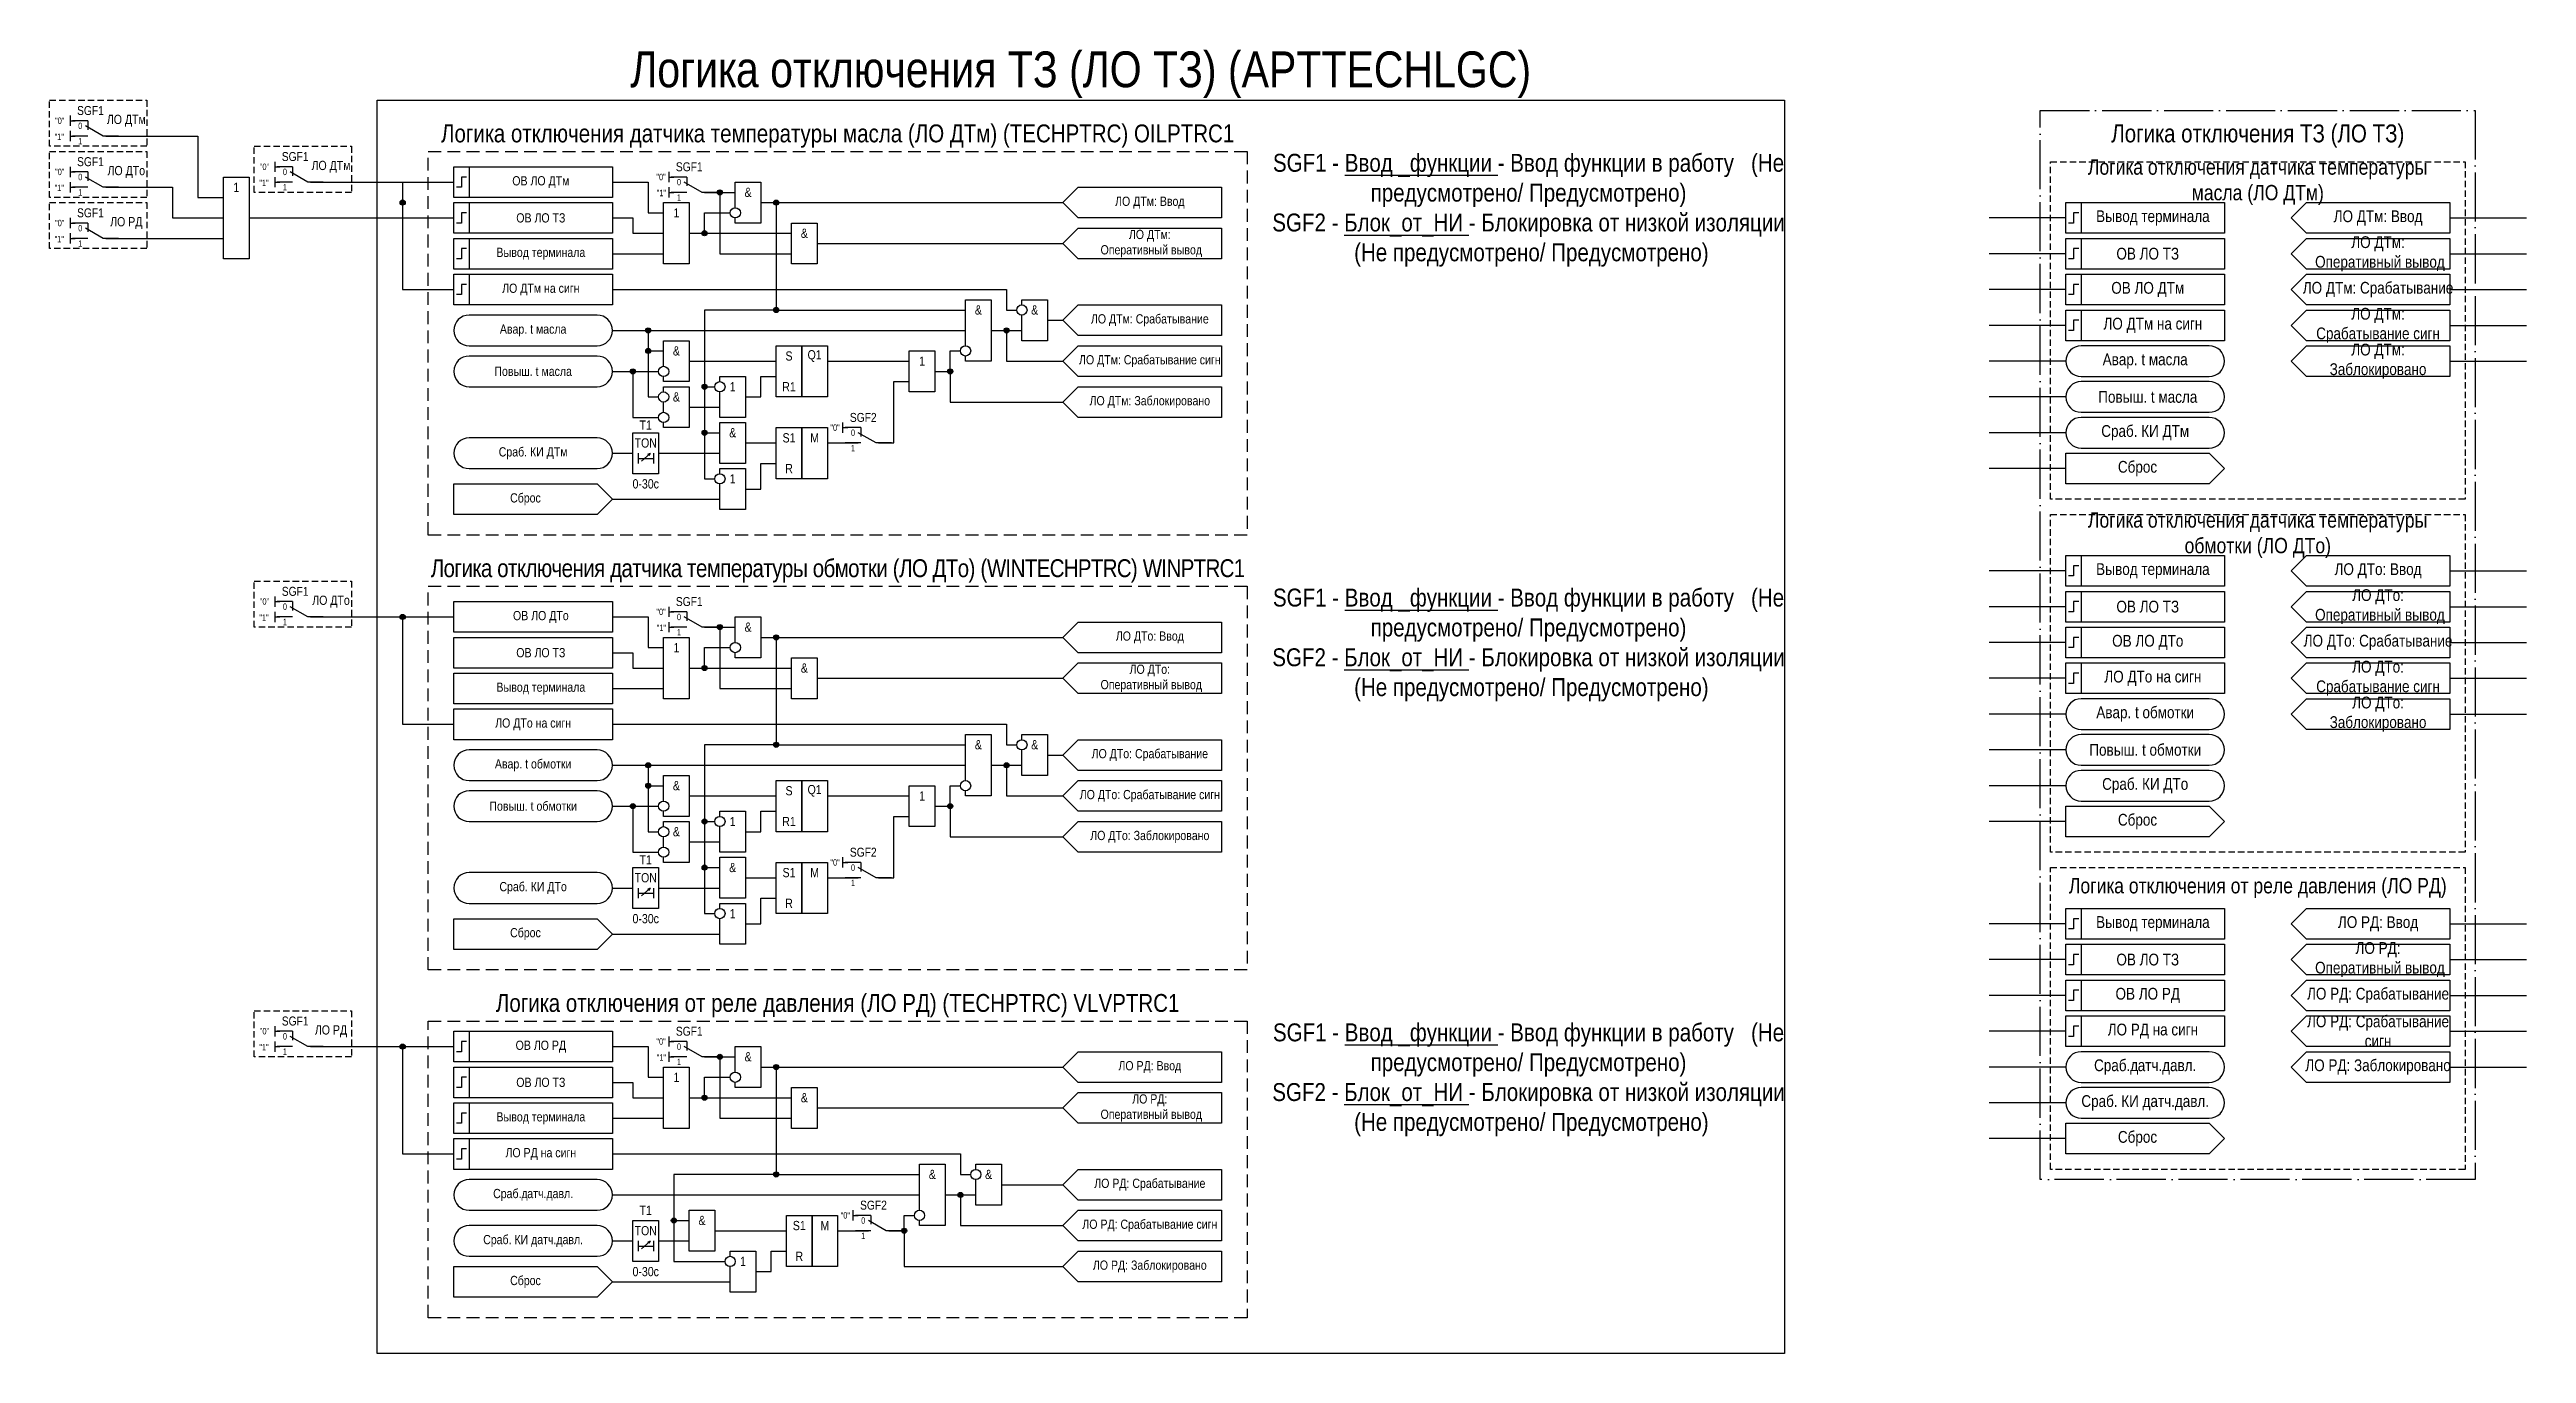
# Model space of a CAD drawing. Header units: millimetres. Extents: x -64 to 420, y 0 to 255.
import ezdxf
from ezdxf.enums import TextEntityAlignment as Align

# ---------------------------------------------------------------- set-up
doc = ezdxf.new("R2010")
doc.units = ezdxf.units.MM
doc.linetypes.add('ACAD_ISO04W100', pattern=[30, 24, -3, 0, -3])
doc.linetypes.add('штриховая2', pattern=[0.375, 0.25, -0.125])
doc.layers.add('invisible', color=252, linetype='Continuous', plot=False)
doc.layers.add('TEXT', color=7, linetype='Continuous', lineweight=25)
doc.layers.add('Основная', color=7, linetype='Continuous')
doc.styles.add('2.5_Gost_RD', font='ARIALN.TTF', dxfattribs={"height": 2.5})
doc.styles.add('3.5_Gost_RD', font='ARIALN.TTF', dxfattribs={"height": 3.5})
doc.styles.add('Вывод', font='ARIALN.TTF', dxfattribs={"height": 2.5})
doc.styles.add('Компонент', font='ARIALN.TTF', dxfattribs={"height": 3.5})

# ---------------------------------------------------------------- blocks, each defined once
blk = doc.blocks.new('Точка')
at = {"ltscale": 100}
h = blk.add_hatch(color=256, dxfattribs=at)
h.dxf.hatch_style = 1
edge = h.paths.add_edge_path()
edge.add_arc((0, 0), 0.5, 0, 360)
blk.add_circle((0, 0), 0.5, dxfattribs=at)
blk = doc.blocks.new('*U78')
at = {"layer": 'Основная', "color": 0}
blk.add_line((0, 0), (7, 4), dxfattribs=at)
at = {"layer": 'Основная', "ltscale": 0.35}
blk.add_line((6, 6), (6, 2.5), dxfattribs=at)
blk = doc.blocks.new('*U94')
at = {"layer": 'Основная', "color": 0}
for p, q in [((-3, 6), (-9, 6)), ((-3, 0), (-9, 0)), ((9, 0), (3, 0))]:
    blk.add_line(p, q, dxfattribs=at)
at = {"layer": 'Основная', "ltscale": 0.25, "xscale": -1}
blk.add_blockref('*U78', (3, 0), dxfattribs=at)
at = {"layer": 'Основная'}
for tag, height, style, p in [('ОУ', 3.5, 'Компонент', (-2, 10)), ('В1', 2.5, 'Вывод', (-13, 6)), ('В2', 2.5, 'Вывод', (-6, 4)), ('В3', 2.5, 'Вывод', (-6, -2))]:
    blk.add_attdef(tag, text='', height=height, dxfattribs=dict(at, style=style)).set_placement(p, align=Align.MIDDLE_CENTER)
blk = doc.blocks.new('*U93')
at = {"layer": 'Основная', "color": 0}
for p, q in [((-3, 6), (-9, 6)), ((-3, 0), (-9, 0)), ((9, 0), (3, 0))]:
    blk.add_line(p, q, dxfattribs=at)
at = {"layer": 'Основная', "ltscale": 0.25, "xscale": -1}
blk.add_blockref('*U78', (3, 0), dxfattribs=at)
at = {"layer": 'Основная'}
for tag, height, style, p in [('ОУ', 3.5, 'Компонент', (-2, 10)), ('В1', 2.5, 'Вывод', (-13, 6)), ('В2', 2.5, 'Вывод', (-6, 4)), ('В3', 2.5, 'Вывод', (-6, -2))]:
    blk.add_attdef(tag, text='', height=height, dxfattribs=dict(at, style=style)).set_placement(p, align=Align.MIDDLE_CENTER)
blk = doc.blocks.new('*U80')
at = {"layer": 'Основная', "color": 0}
for p, q in [((-3, 6), (-9, 6)), ((-3, 0), (-9, 0)), ((9, 0), (3, 0))]:
    blk.add_line(p, q, dxfattribs=at)
at = {"layer": 'Основная', "ltscale": 0.25, "xscale": -1}
blk.add_blockref('*U78', (3, 0), dxfattribs=at)
at = {"layer": 'Основная'}
for tag, height, style, p in [('ОУ', 3.5, 'Компонент', (-2, 10)), ('В1', 2.5, 'Вывод', (-14, 6)), ('В2', 2.5, 'Вывод', (-6, 4)), ('В3', 2.5, 'Вывод', (-6, -2))]:
    blk.add_attdef(tag, text='', height=height, dxfattribs=dict(at, style=style)).set_placement(p, align=Align.MIDDLE_CENTER)
blk = doc.blocks.new('*U92')
at = {"layer": 'Основная', "color": 0}
for p, q in [((-3, 6), (-9, 6)), ((-3, 0), (-9, 0)), ((9, 0), (3, 0))]:
    blk.add_line(p, q, dxfattribs=at)
at = {"layer": 'Основная', "ltscale": 0.25, "xscale": -1}
blk.add_blockref('*U78', (3, 0), dxfattribs=at)
at = {"layer": 'Основная'}
for tag, height, style, p in [('ОУ', 3.5, 'Компонент', (-2, 10)), ('В1', 2.5, 'Вывод', (-13, 6)), ('В2', 2.5, 'Вывод', (-6, 4)), ('В3', 2.5, 'Вывод', (-6, -2))]:
    blk.add_attdef(tag, text='', height=height, dxfattribs=dict(at, style=style)).set_placement(p, align=Align.MIDDLE_CENTER)
blk = doc.blocks.new('*U91')
at = {"layer": 'Основная', "color": 0}
for p, q in [((-3, 6), (-9, 6)), ((-3, 0), (-9, 0)), ((9, 0), (3, 0))]:
    blk.add_line(p, q, dxfattribs=at)
at = {"layer": 'Основная', "ltscale": 0.25, "xscale": -1}
blk.add_blockref('*U78', (3, 0), dxfattribs=at)
at = {"layer": 'Основная'}
for tag, height, style, p in [('ОУ', 3.5, 'Компонент', (-2, 10)), ('В1', 2.5, 'Вывод', (-13, 6)), ('В2', 2.5, 'Вывод', (-6, 4)), ('В3', 2.5, 'Вывод', (-6, -2))]:
    blk.add_attdef(tag, text='', height=height, dxfattribs=dict(at, style=style)).set_placement(p, align=Align.MIDDLE_CENTER)
blk = doc.blocks.new('*U90')
at = {"layer": 'Основная', "color": 0}
for p, q in [((-3, 6), (-9, 6)), ((-3, 0), (-9, 0)), ((9, 0), (3, 0))]:
    blk.add_line(p, q, dxfattribs=at)
at = {"layer": 'Основная', "ltscale": 0.25, "xscale": -1}
blk.add_blockref('*U78', (3, 0), dxfattribs=at)
at = {"layer": 'Основная'}
for tag, height, style, p in [('ОУ', 3.5, 'Компонент', (-2, 10)), ('В1', 2.5, 'Вывод', (-13, 6)), ('В2', 2.5, 'Вывод', (-6, 4)), ('В3', 2.5, 'Вывод', (-6, -2))]:
    blk.add_attdef(tag, text='', height=height, dxfattribs=dict(at, style=style)).set_placement(p, align=Align.MIDDLE_CENTER)
blk = doc.blocks.new('*U89')
at = {"layer": 'Основная', "color": 0}
for p, q in [((-3, 6), (-9, 6)), ((-3, 0), (-9, 0)), ((9, 0), (3, 0))]:
    blk.add_line(p, q, dxfattribs=at)
at = {"layer": 'Основная', "ltscale": 0.25, "xscale": -1}
blk.add_blockref('*U78', (3, 0), dxfattribs=at)
at = {"layer": 'Основная'}
for tag, height, style, p in [('ОУ', 3.5, 'Компонент', (-2, 10)), ('В1', 2.5, 'Вывод', (-13, 6)), ('В2', 2.5, 'Вывод', (-6, 4)), ('В3', 2.5, 'Вывод', (-6, -2))]:
    blk.add_attdef(tag, text='', height=height, dxfattribs=dict(at, style=style)).set_placement(p, align=Align.MIDDLE_CENTER)

msp = doc.modelspace()

# ---------------------------------------------------------------- linework, layer by layer
at = {"color": 6, "ltscale": 100}
for p, q in [((-60, 242), (-60, 240)), ((-60, 241), (-59, 241)), ((-60, 239), (-60, 237)), ((-60, 238), (-59, 238)), ((-20, 233), (-20, 231)), ((-60, 232), (-60, 230)), ((-60, 231), (-59, 231)), ((-60, 229), (-60, 227)), ((-60, 228), (-59, 228)), ((-20, 232), (-19, 232)), ((-20, 230), (-20, 228)), ((-20, 229), (-19, 229)), ((-60, 222), (-60, 220)), ((-60, 221), (-59, 221)), ((-60, 219), (-60, 217)), ((-60, 218), (-59, 218)), ((-20, 148), (-20, 146)), ((-20, 147), (-19, 147)), ((-20, 145), (-20, 143)), ((-20, 144), (-19, 144)), ((-20, 64), (-20, 62)), ((-20, 63), (-19, 63)), ((-20, 61), (-20, 59)), ((-20, 60), (-19, 60))]:
    msp.add_line(p, q, dxfattribs=at)
at = {"ltscale": 100}
for p, q in [((57, 231), (57, 229)), ((57, 230), (58, 230)), ((57, 228), (57, 226)), ((57, 227), (58, 227)), ((330, 222), (315, 222)), ((405, 222), (420, 222)), ((330, 215), (315, 215)), ((405, 215), (420, 215)), ((330, 208), (315, 208)), ((405, 208), (420, 208)), ((330, 201), (315, 201)), ((405, 201), (420, 201)), ((330, 194), (315, 194)), ((405, 194), (420, 194)), ((330, 187), (315, 187)), ((91, 180), (91, 182)), ((91, 181), (92, 181)), ((330, 180), (315, 180)), ((55, 176), (55, 176)), ((330, 173), (315, 173)), ((330, 153), (315, 153)), ((405, 153), (420, 153)), ((57, 146), (57, 144)), ((330, 146), (315, 146)), ((405, 146), (420, 146)), ((57, 145), (58, 145)), ((57, 143), (57, 141)), ((57, 142), (58, 142)), ((330, 139), (315, 139)), ((405, 139), (420, 139)), ((330, 132), (315, 132)), ((405, 132), (420, 132)), ((330, 125), (315, 125)), ((405, 125), (420, 125)), ((330, 118), (315, 118)), ((330, 111), (315, 111)), ((330, 104), (315, 104)), ((91, 95), (91, 97)), ((91, 96), (92, 96)), ((55, 91), (55, 91)), ((330, 84), (315, 84)), ((405, 84), (420, 84)), ((330, 77), (315, 77)), ((405, 77), (420, 77)), ((330, 70), (315, 70)), ((405, 70), (420, 70)), ((330, 63), (315, 63)), ((405, 63), (420, 63)), ((57, 62), (57, 60)), ((57, 61), (58, 61)), ((57, 59), (57, 57)), ((57, 58), (58, 58)), ((330, 56), (315, 56)), ((405, 56), (420, 56)), ((330, 49), (315, 49)), ((330, 42), (315, 42)), ((93, 26), (93, 28)), ((93, 27), (94, 27))]:
    msp.add_line(p, q, dxfattribs=at)
at = {"color": 7, "ltscale": 100}
for p, q in [((51.7, 174.46), (53.37, 175.95)), ((53.37, 175.95), (52.85, 175.73)), ((53.37, 175.95), (53.11, 175.48)), ((51.7, 89.46), (53.37, 90.95)), ((53.37, 90.95), (52.85, 90.73)), ((53.37, 90.95), (53.11, 90.48)), ((51.7, 20.46), (53.37, 21.95)), ((53.37, 21.95), (52.85, 21.73)), ((53.37, 21.95), (53.11, 21.48))]:
    msp.add_line(p, q, dxfattribs=at)
at = {"color": 6, "linetype": 'штриховая2', "ltscale": 5}
for points in [[(-64, 245), (-45, 245), (-45, 236), (-64, 236)], [(-64, 235), (-45, 235), (-45, 226), (-64, 226)], [(-24, 236), (-5, 236), (-5, 227), (-24, 227)], [(-64, 225), (-45, 225), (-45, 216), (-64, 216)], [(-24, 151), (-5, 151), (-5, 142), (-24, 142)], [(-24, 67), (-5, 67), (-5, 58), (-24, 58)]]:
    msp.add_lwpolyline(points, close=True, dxfattribs=at)
at = {"color": 3, "ltscale": 100}
msp.add_lwpolyline([(0, 245), (275, 245), (275, 0), (0, 0)], close=True, dxfattribs=at)
at = {"color": 251, "linetype": 'ACAD_ISO04W100', "lineweight": 30, "ltscale": 0.4, "true_color": 0x58595b}
msp.add_lwpolyline([(325, 243), (410, 243), (410, 34), (325, 34)], close=True, dxfattribs=at)
at = {"color": 6, "ltscale": 100}
for points in [[(-53, 238), (-35, 238), (-35, 226), (-30, 226)], [(-53, 228), (-40, 228), (-40, 222), (-30, 222)], [(-53, 218), (-30, 218)]]:
    msp.add_lwpolyline(points, dxfattribs=at)
at = {"linetype": 'штриховая2', "ltscale": 10}
for points in [[(10, 235), (170, 235), (170, 160), (10, 160)], [(10, 150), (170, 150), (170, 75), (10, 75)], [(10, 65), (170, 65), (170, 7), (10, 7)]]:
    msp.add_lwpolyline(points, close=True, dxfattribs=at)
at = {"linetype": 'штриховая2', "ltscale": 5}
for points in [[(327, 233), (408, 233), (408, 167), (327, 167)], [(327, 164), (408, 164), (408, 98), (327, 98)], [(327, 95), (408, 95), (408, 36), (327, 36)]]:
    msp.add_lwpolyline(points, close=True, dxfattribs=at)
at = {"color": 6, "ltscale": 100}
msp.add_lwpolyline([(-30, 230), (-25, 230), (-25, 214), (-30, 214)], close=True, dxfattribs=at)
at = {"ltscale": 100}
for points in [[(15, 232), (18, 232), (18, 226), (15, 226)], [(15, 225), (18, 225), (18, 219), (15, 219)], [(56, 225), (61, 225), (61, 213), (56, 213)], [(330, 225), (333, 225), (333, 219), (330, 219)], [(330, 225), (361, 225), (361, 219), (330, 219)], [(15, 218), (18, 218), (18, 212), (15, 212)], [(81, 221), (86, 221), (86, 213), (81, 213)], [(330, 218), (333, 218), (333, 212), (330, 212)], [(330, 218), (361, 218), (361, 212), (330, 212)], [(15, 211), (18, 211), (18, 205), (15, 205)], [(330, 211), (333, 211), (333, 205), (330, 205)], [(330, 211), (361, 211), (361, 205), (330, 205)], [(330, 204), (333, 204), (333, 198), (330, 198)], [(330, 204), (361, 204), (361, 198), (330, 198)], [(78, 197), (83, 197), (83, 187), (78, 187)], [(83, 197), (88, 197), (88, 187), (83, 187)], [(50, 180), (55, 180), (55, 172), (50, 172)], [(78, 181), (83, 181), (83, 171), (78, 171)], [(83, 181), (88, 181), (88, 171), (83, 171)], [(330, 156), (333, 156), (333, 150), (330, 150)], [(330, 156), (361, 156), (361, 150), (330, 150)], [(330, 149), (333, 149), (333, 143), (330, 143)], [(330, 149), (361, 149), (361, 143), (330, 143)], [(330, 142), (333, 142), (333, 136), (330, 136)], [(330, 142), (361, 142), (361, 136), (330, 136)], [(56, 140), (61, 140), (61, 128), (56, 128)], [(81, 136), (86, 136), (86, 128), (81, 128)], [(330, 135), (333, 135), (333, 129), (330, 129)], [(330, 135), (361, 135), (361, 129), (330, 129)], [(78, 112), (83, 112), (83, 102), (78, 102)], [(83, 112), (88, 112), (88, 102), (83, 102)], [(50, 95), (55, 95), (55, 87), (50, 87)], [(78, 96), (83, 96), (83, 86), (78, 86)], [(83, 96), (88, 96), (88, 86), (83, 86)], [(330, 87), (333, 87), (333, 81), (330, 81)], [(330, 87), (361, 87), (361, 81), (330, 81)], [(330, 80), (333, 80), (333, 74), (330, 74)], [(330, 80), (361, 80), (361, 74), (330, 74)], [(330, 73), (333, 73), (333, 67), (330, 67)], [(330, 73), (361, 73), (361, 67), (330, 67)], [(15, 63), (18, 63), (18, 57), (15, 57)], [(330, 66), (333, 66), (333, 60), (330, 60)], [(330, 66), (361, 66), (361, 60), (330, 60)], [(15, 56), (18, 56), (18, 50), (15, 50)], [(56, 56), (61, 56), (61, 44), (56, 44)], [(15, 49), (18, 49), (18, 43), (15, 43)], [(81, 52), (86, 52), (86, 44), (81, 44)], [(15, 42), (18, 42), (18, 36), (15, 36)], [(50, 26), (55, 26), (55, 18), (50, 18)], [(80, 27), (85, 27), (85, 17), (80, 17)], [(85, 27), (90, 27), (90, 17), (85, 17)]]:
    msp.add_lwpolyline(points, close=True, dxfattribs=at)
at = {"lineweight": 30, "ltscale": 100}
for points in [[(17.5, 230), (16.5, 230), (16.5, 228), (15.5, 228)], [(17.5, 223), (16.5, 223), (16.5, 221), (15.5, 221)], [(332.5, 223), (331.5, 223), (331.5, 221), (330.5, 221)], [(17.5, 216), (16.5, 216), (16.5, 214), (15.5, 214)], [(332.5, 216), (331.5, 216), (331.5, 214), (330.5, 214)], [(17.5, 209), (16.5, 209), (16.5, 207), (15.5, 207)], [(332.5, 209), (331.5, 209), (331.5, 207), (330.5, 207)], [(332.5, 202), (331.5, 202), (331.5, 200), (330.5, 200)], [(332.5, 154), (331.5, 154), (331.5, 152), (330.5, 152)], [(332.5, 147), (331.5, 147), (331.5, 145), (330.5, 145)], [(332.5, 140), (331.5, 140), (331.5, 138), (330.5, 138)], [(332.5, 133), (331.5, 133), (331.5, 131), (330.5, 131)], [(332.5, 85), (331.5, 85), (331.5, 83), (330.5, 83)], [(332.5, 78), (331.5, 78), (331.5, 76), (330.5, 76)], [(332.5, 71), (331.5, 71), (331.5, 69), (330.5, 69)], [(332.5, 64), (331.5, 64), (331.5, 62), (330.5, 62)], [(17.5, 61), (16.5, 61), (16.5, 59), (15.5, 59)], [(17.5, 54), (16.5, 54), (16.5, 52), (15.5, 52)], [(17.5, 47), (16.5, 47), (16.5, 45), (15.5, 45)], [(17.5, 40), (16.5, 40), (16.5, 38), (15.5, 38)]]:
    msp.add_lwpolyline(points, dxfattribs=at)
at = {"ltscale": 100}
for points in [[(46, 229), (53, 229), (53, 223), (56, 223)], [(70, 224), (70, 229), (75, 229), (75, 221), (70, 221), (70, 222)], [(61, 219), (64, 219), (64, 223), (69, 223)], [(64, 227), (70, 227)], [(64, 227), (70, 227)], [(64, 227), (67, 227), (67, 215), (81, 215)], [(75, 225), (78, 225), (78, 204), (64, 204), (64, 189), (66, 189)], [(75, 225), (78, 225), (78, 204), (64, 204), (64, 180), (67, 180)], [(75, 225), (78, 225), (78, 204), (64, 204), (64, 171), (66, 171)], [(75, 225), (134, 225)], [(75, 225), (78, 225), (78, 204), (78, 204), (115, 204)], [(374, 222), (377, 225), (405, 225), (405, 219), (377, 219), (374, 222)], [(46, 222), (50, 222), (50, 219), (56, 219)], [(61, 219), (81, 219)], [(374, 215), (377, 218), (405, 218), (405, 212), (377, 212), (374, 215)], [(46, 215), (56, 215)], [(86, 217), (134, 217)], [(374, 208), (377, 211), (405, 211), (405, 205), (377, 205), (374, 208)], [(46, 208), (123, 208), (123, 204), (125, 204)], [(115, 197), (115, 206), (120, 206), (120, 194), (115, 194), (115, 195)], [(126, 205), (126, 206), (131, 206), (131, 198), (126, 198), (126, 203)], [(374, 201), (377, 204), (405, 204), (405, 198), (377, 198), (374, 201)], [(46, 200), (115, 200)], [(46, 200), (53, 200), (53, 187), (55, 187)], [(46, 200), (53, 200), (53, 196), (56, 196)], [(120, 200), (126, 200)], [(120, 200), (123, 200), (123, 194), (134, 194)], [(131, 202), (134, 202)], [(56, 193), (56, 198), (61, 198), (61, 190), (56, 190), (56, 191)], [(61, 194), (78, 194)], [(88, 194), (104, 194)], [(104, 188), (104, 196), (109, 196), (109, 188), (104, 188), (104, 188)], [(109, 192), (112, 192), (112, 196), (114, 196)], [(374, 194), (377, 197), (405, 197), (405, 191), (377, 191), (374, 194)], [(46, 192), (55, 192)], [(46, 192), (50, 192), (50, 183), (55, 183)], [(56, 188), (56, 189), (61, 189), (61, 181), (56, 181), (56, 182)], [(67, 190), (67, 191), (72, 191), (72, 183), (67, 183), (67, 183), (67, 188)], [(72, 187), (75, 187), (75, 191), (78, 191)], [(98, 178), (101, 178), (101, 190), (104, 190)], [(109, 192), (112, 192), (112, 186), (134, 186)], [(56, 184), (56, 186)], [(61, 185), (67, 185)], [(67, 174), (67, 182), (72, 182), (72, 174), (67, 174), (67, 174)], [(46, 176), (50, 176)], [(51, 176), (51, 174)], [(51, 175), (54, 175)], [(54, 176), (54, 174)], [(55, 176), (67, 176)], [(72, 178), (78, 178)], [(88, 178), (94, 178)], [(330, 176), (358, 176), (361, 173), (358, 170), (330, 170), (330, 176)], [(67, 172), (67, 173), (72, 173), (72, 165), (67, 165), (67, 165), (67, 170)], [(72, 169), (75, 169), (75, 174), (78, 174)], [(46, 167), (67, 167)], [(374, 153), (377, 156), (405, 156), (405, 150), (377, 150), (374, 153)], [(374, 146), (377, 149), (405, 149), (405, 143), (377, 143), (374, 146)], [(46, 144), (53, 144), (53, 138), (56, 138)], [(64, 142), (70, 142)], [(64, 142), (70, 142)], [(64, 142), (67, 142), (67, 130), (81, 130)], [(70, 139), (70, 144), (75, 144), (75, 136), (70, 136), (70, 137)], [(374, 139), (377, 142), (405, 142), (405, 136), (377, 136), (374, 139)], [(46, 137), (50, 137), (50, 134), (56, 134)], [(61, 134), (64, 134), (64, 138), (69, 138)], [(75, 140), (78, 140), (78, 119), (64, 119), (64, 104), (66, 104)], [(75, 140), (78, 140), (78, 119), (64, 119), (64, 95), (67, 95)], [(75, 140), (78, 140), (78, 119), (64, 119), (64, 86), (66, 86)], [(75, 140), (134, 140)], [(75, 140), (78, 140), (78, 119), (78, 119), (115, 119)], [(61, 134), (81, 134)], [(86, 132), (134, 132)], [(374, 132), (377, 135), (405, 135), (405, 129), (377, 129), (374, 132)], [(46, 130), (56, 130)], [(374, 125), (377, 128), (405, 128), (405, 122), (377, 122), (374, 125)], [(46, 123), (123, 123), (123, 119), (125, 119)], [(115, 112), (115, 121), (120, 121), (120, 109), (115, 109), (115, 110)], [(126, 120), (126, 121), (131, 121), (131, 113), (126, 113), (126, 118)], [(131, 117), (134, 117)], [(46, 115), (115, 115)], [(46, 115), (53, 115), (53, 102), (55, 102)], [(46, 115), (53, 115), (53, 111), (56, 111)], [(56, 108), (56, 113), (61, 113), (61, 105), (56, 105), (56, 106)], [(120, 115), (126, 115)], [(120, 115), (123, 115), (123, 109), (134, 109)], [(46, 107), (55, 107)], [(46, 107), (50, 107), (50, 98), (55, 98)], [(61, 109), (78, 109)], [(88, 109), (104, 109)], [(104, 103), (104, 111), (109, 111), (109, 103), (104, 103), (104, 103)], [(109, 107), (112, 107), (112, 111), (114, 111)], [(109, 107), (112, 107), (112, 101), (134, 101)], [(330, 107), (358, 107), (361, 104), (358, 101), (330, 101), (330, 107)], [(56, 103), (56, 104), (61, 104), (61, 96), (56, 96), (56, 97)], [(67, 105), (67, 106), (72, 106), (72, 98), (67, 98), (67, 98), (67, 103)], [(72, 102), (75, 102), (75, 106), (78, 106)], [(98, 93), (101, 93), (101, 105), (104, 105)], [(56, 99), (56, 101)], [(61, 100), (67, 100)], [(67, 89), (67, 97), (72, 97), (72, 89), (67, 89), (67, 89)], [(72, 93), (78, 93)], [(88, 93), (94, 93)], [(46, 91), (50, 91)], [(51, 91), (51, 89)], [(51, 90), (54, 90)], [(54, 91), (54, 89)], [(55, 91), (67, 91)], [(67, 87), (67, 88), (72, 88), (72, 80), (67, 80), (67, 80), (67, 85)], [(72, 84), (75, 84), (75, 89), (78, 89)], [(374, 84), (377, 87), (405, 87), (405, 81), (377, 81), (374, 84)], [(46, 82), (67, 82)], [(374, 77), (377, 80), (405, 80), (405, 74), (377, 74), (374, 77)], [(374, 70), (377, 73), (405, 73), (405, 67), (377, 67), (374, 70)], [(374, 63), (377, 66), (405, 66), (405, 60), (377, 60), (374, 63)], [(46, 60), (53, 60), (53, 54), (56, 54)], [(70, 55), (70, 60), (75, 60), (75, 52), (70, 52), (70, 53)], [(374, 56), (377, 59), (405, 59), (405, 53), (377, 53), (374, 56)], [(75, 56), (78, 56), (78, 35), (58, 35), (58, 26), (61, 26)], [(75, 56), (78, 56), (78, 35), (58, 35), (58, 18), (68, 18)], [(61, 50), (64, 50), (64, 54), (69, 54)], [(64, 58), (70, 58)], [(64, 58), (70, 58)], [(64, 58), (67, 58), (67, 46), (81, 46)], [(75, 56), (134, 56)], [(75, 56), (78, 56), (78, 35), (106, 35)], [(46, 53), (50, 53), (50, 50), (56, 50)], [(61, 50), (81, 50)], [(46, 46), (56, 46)], [(86, 48), (134, 48)], [(330, 45), (358, 45), (361, 42), (358, 39), (330, 39), (330, 45)], [(46, 39), (114, 39), (114, 35), (116, 35)], [(106, 28), (106, 37), (111, 37), (111, 25), (106, 25), (106, 26)], [(117, 36), (117, 37), (122, 37), (122, 29), (117, 29), (117, 34)], [(46, 31), (106, 31)], [(111, 31), (114, 31), (114, 25), (134, 25)], [(111, 31), (117, 31)], [(122, 33), (134, 33)], [(61, 20), (61, 28), (66, 28), (66, 20), (61, 20), (61, 20)], [(100, 24), (103, 24), (103, 27), (105, 27)], [(46, 22), (50, 22)], [(51, 22), (51, 20)], [(51, 21), (54, 21)], [(54, 22), (54, 20)], [(55, 22), (61, 22)], [(66, 24), (80, 24)], [(69, 19), (69, 20), (74, 20), (74, 12), (69, 12), (69, 12), (69, 17)], [(74, 16), (77, 16), (77, 20), (80, 20)], [(90, 24), (96, 24)], [(100, 24), (103, 24), (103, 17), (134, 17)], [(46, 14), (69, 14)]]:
    msp.add_lwpolyline(points, dxfattribs=at)
for points in [[(333, 191), (358, 191, 1), (358, 197), (333, 197, 1)], [(333, 184), (358, 184, 1), (358, 190), (333, 190, 1)], [(333, 177), (358, 177, 1), (358, 183), (333, 183, 1)], [(333, 122), (358, 122, 1), (358, 128), (333, 128, 1)], [(333, 115), (358, 115, 1), (358, 121), (333, 121, 1)], [(333, 108), (358, 108, 1), (358, 114), (333, 114, 1)], [(333, 53), (358, 53, 1), (358, 59), (333, 59, 1)], [(333, 46), (358, 46, 1), (358, 52), (333, 52, 1)]]:
    msp.add_lwpolyline(points, format="xyb", close=True, dxfattribs=at)
for centre in [(70, 223), (70, 138), (70, 54)]:
    msp.add_circle(centre, 1)
for centre in [(126, 204), (115, 196), (56, 192), (67, 189), (56, 187), (56, 183), (67, 171), (126, 119), (115, 111), (56, 107), (56, 102), (67, 104), (56, 98), (67, 86), (117, 35), (106, 27), (69, 18)]:
    msp.add_circle(centre, 1, dxfattribs=at)
at = {"layer": 'invisible', "ltscale": 100}
for points in [[(-13, 229), (15, 229)], [(-13, 229), (5, 229), (5, 208), (15, 208)], [(-25, 222), (15, 222)], [(-13, 144), (15, 144)], [(-13, 144), (5, 144), (5, 123), (15, 123)], [(-13, 60), (15, 60)], [(-13, 60), (5, 60), (5, 39), (15, 39)]]:
    msp.add_lwpolyline(points, dxfattribs=at)
at = {"layer": 'TEXT', "color": 0, "ltscale": 100}
for points in [[(15, 232), (46, 232), (46, 226), (15, 226)], [(15, 225), (46, 225), (46, 219), (15, 219)], [(15, 218), (46, 218), (46, 212), (15, 212)], [(15, 211), (46, 211), (46, 205), (15, 205)], [(15, 147), (46, 147), (46, 141), (15, 141)], [(15, 140), (46, 140), (46, 134), (15, 134)], [(15, 133), (46, 133), (46, 127), (15, 127)], [(15, 126), (46, 126), (46, 120), (15, 120)], [(15, 63), (46, 63), (46, 57), (15, 57)], [(15, 56), (46, 56), (46, 50), (15, 50)], [(15, 49), (46, 49), (46, 43), (15, 43)], [(15, 42), (46, 42), (46, 36), (15, 36)]]:
    msp.add_lwpolyline(points, close=True, dxfattribs=at)
for points in [[(134, 225), (137, 228), (165, 228), (165, 222), (137, 222), (134, 225)], [(134, 217), (137, 220), (165, 220), (165, 214), (137, 214), (134, 217)], [(134, 202), (137, 205), (165, 205), (165, 199), (137, 199), (134, 202)], [(134, 194), (137, 197), (165, 197), (165, 191), (137, 191), (134, 194)], [(134, 186), (137, 189), (165, 189), (165, 183), (137, 183), (134, 186)], [(15, 170), (43, 170), (46, 167), (43, 164), (15, 164), (15, 170)], [(134, 140), (137, 143), (165, 143), (165, 137), (137, 137), (134, 140)], [(134, 132), (137, 135), (165, 135), (165, 129), (137, 129), (134, 132)], [(134, 117), (137, 120), (165, 120), (165, 114), (137, 114), (134, 117)], [(134, 109), (137, 112), (165, 112), (165, 106), (137, 106), (134, 109)], [(134, 101), (137, 104), (165, 104), (165, 98), (137, 98), (134, 101)], [(15, 85), (43, 85), (46, 82), (43, 79), (15, 79), (15, 85)], [(134, 56), (137, 59), (165, 59), (165, 53), (137, 53), (134, 56)], [(134, 48), (137, 51), (165, 51), (165, 45), (137, 45), (134, 48)], [(134, 33), (137, 36), (165, 36), (165, 30), (137, 30), (134, 33)], [(134, 25), (137, 28), (165, 28), (165, 22), (137, 22), (134, 25)], [(134, 17), (137, 20), (165, 20), (165, 14), (137, 14), (134, 17)], [(15, 17), (43, 17), (46, 14), (43, 11), (15, 11), (15, 17)]]:
    msp.add_lwpolyline(points, dxfattribs=at)
for points in [[(18, 197), (43, 197, 1), (43, 203), (18, 203, 1)], [(18, 189), (43, 189, 1), (43, 195), (18, 195, 1)], [(18, 173), (43, 173, 1), (43, 179), (18, 179, 1)], [(18, 112), (43, 112, 1), (43, 118), (18, 118, 1)], [(18, 104), (43, 104, 1), (43, 110), (18, 110, 1)], [(18, 88), (43, 88, 1), (43, 94), (18, 94, 1)], [(18, 28), (43, 28, 1), (43, 34), (18, 34, 1)], [(18, 19), (43, 19, 1), (43, 25), (18, 25, 1)]]:
    msp.add_lwpolyline(points, format="xyb", close=True, dxfattribs=at)

# ---------------------------------------------------------------- block references
at = {"ltscale": 100}
for p in [(67, 227), (78, 225), (64, 219), (78, 204), (53, 200), (123, 200), (53, 196), (50, 192), (64, 189), (112, 192), (64, 180), (67, 142), (78, 140), (64, 134), (78, 119), (53, 115), (53, 111), (123, 115), (50, 107), (112, 107), (64, 104), (64, 95), (67, 58), (78, 56), (64, 50), (78, 35), (114, 31), (58, 26), (103, 24)]:
    msp.add_blockref('Точка', p, dxfattribs=at)
at = {"layer": 'invisible', "ltscale": 100}
for p in [(5, 225), (5, 144), (5, 60)]:
    msp.add_blockref('Точка', p, dxfattribs=at)
at = {"layer": 'Основная', "color": 6, "ltscale": 0.25, "xscale": 0.5, "yscale": 0.5, "zscale": 0.5}
for p in [(-55, 238), (-55, 228), (-15, 229), (-55, 218), (-15, 144), (-15, 60)]:
    msp.add_blockref('*U80', p, dxfattribs=at).add_auto_attribs({'ОУ': 'SGF1', 'В1': '"0"', 'В2': '0', 'В3': '1'})
at = {"layer": 'Основная', "ltscale": 0.25, "xscale": 0.5, "yscale": 0.5, "zscale": 0.5}
for name, p, values in [('*U92', (62, 227), {'ОУ': 'SGF1', 'В1': '"0"', 'В2': '0', 'В3': '1'}), ('*U94', (96, 178), {'ОУ': 'SGF2', 'В1': '"0"', 'В2': '0', 'В3': '1'}), ('*U89', (62, 142), {'ОУ': 'SGF1', 'В1': '"0"', 'В2': '0', 'В3': '1'}), ('*U90', (96, 93), {'ОУ': 'SGF2', 'В1': '"0"', 'В2': '0', 'В3': '1'}), ('*U91', (62, 58), {'ОУ': 'SGF1', 'В1': '"0"', 'В2': '0', 'В3': '1'}), ('*U93', (98, 24), {'ОУ': 'SGF2', 'В1': '"0"', 'В2': '0', 'В3': '1'})]:
    msp.add_blockref(name, p, dxfattribs=at).add_auto_attribs(values)

# ---------------------------------------------------------------- texts
at = {"color": 30, "ltscale": 100, "attachment_point": 5}
for s, insert, char_height, width, style in [('{\\C3;Логика отключения ТЗ (ЛО ТЗ) (APTTECHLGC)}', (137.5, 250), 7, 275, '3.5_Gost_RD'), ('ЛО ДТм', (-49, 241), 1.8, 8, '2.5_Gost_RD'), ('Логика отключения датчика температуры масла (ЛО ДТм) (TECHPTRC) {\\C6;OILPTRC1}', (90, 238), 3.5, 160, '3.5_Gost_RD'), ('ЛО ДТм', (-9, 232), 1.8, 8, '2.5_Gost_RD'), ('SGF1 - {\\LВвод _функции} - Ввод функции в работу ^I^I(Не предусмотрено/ Предусмотрено)\\PSGF2 - {\\LБлок_от_НИ} - Блокировка от низкой изоляции\\P^I(Не предусмотрено/ Предусмотрено)', (225, 223.5), 3.5, 100, '3.5_Gost_RD'), ('ЛО ДТо', (-49, 231), 1.8, 8, '2.5_Gost_RD'), ('ЛО РД', (-49, 221), 1.8, 8, '2.5_Gost_RD'), ('{\\T0.95;Логика отключения датчика температуры обмотки (ЛО ДТо) (WINTECHPTRC) \\C6;WINPTRC1}', (90, 153), 3.5, 160, '3.5_Gost_RD'), ('ЛО ДТо', (-9, 147), 1.8, 8, '2.5_Gost_RD'), ('SGF1 - {\\LВвод _функции} - Ввод функции в работу ^I^I(Не предусмотрено/ Предусмотрено)\\PSGF2 - {\\LБлок_от_НИ} - Блокировка от низкой изоляции\\P^I(Не предусмотрено/ Предусмотрено)', (225, 138.5), 3.5, 100, '3.5_Gost_RD'), ('Логика отключения от реле давления (ЛО РД) (TECHPTRC) {\\C6;VLVPTRC1}', (90, 68), 3.5, 160, '3.5_Gost_RD'), ('ЛО РД', (-9, 63), 1.8, 8, '2.5_Gost_RD'), ('SGF1 - {\\LВвод _функции} - Ввод функции в работу ^I^I(Не предусмотрено/ Предусмотрено)\\PSGF2 - {\\LБлок_от_НИ} - Блокировка от низкой изоляции\\P^I(Не предусмотрено/ Предусмотрено)', (225, 53.5), 3.5, 100, '3.5_Gost_RD')]:
    msp.add_mtext(s, dxfattribs=dict(at, insert=insert, char_height=char_height, width=width, style=style))
at = {"color": 6, "ltscale": 100, "char_height": 1.25, "attachment_point": 1, "style": '3.5_Gost_RD'}
for insert in [(-63, 238.5), (-63, 228.5), (-23, 229.5), (-63, 218.5), (-23, 144.5), (-23, 60.5)]:
    msp.add_mtext_dynamic_manual_height_columns('"1"', width=2, gutter_width=17.5, heights=[0], dxfattribs=dict(at, insert=insert))
at = {"color": 30, "ltscale": 100, "true_color": 0xef8637, "attachment_point": 5, "style": '3.5_Gost_RD'}
for s, insert, char_height, width in [('Логика отключения ТЗ (ЛО ТЗ)', (367.5, 238), 3.5, 85), ('Логика отключения датчика температуры масла (ЛО ДТм)', (367.5, 229), 3, 74.7867), ('Логика отключения датчика температуры обмотки (ЛО ДТо)', (367.5, 160), 3, 78.5343), ('Логика отключения от реле давления (ЛО РД)', (367.5, 91), 3, 81)]:
    msp.add_mtext(s, dxfattribs=dict(at, insert=insert, char_height=char_height, width=width))
at = {"color": 6, "ltscale": 100, "insert": (-27.5, 228), "char_height": 1.8, "width": 5, "attachment_point": 5, "style": '2.5_Gost_RD'}
msp.add_mtext('1', dxfattribs=at)
at = {"ltscale": 100, "char_height": 1.25, "attachment_point": 1, "style": '3.5_Gost_RD'}
for insert in [(54.65, 227.5), (54.65, 142.5), (54.65, 58.5)]:
    msp.add_mtext_dynamic_manual_height_columns('"1"', width=2, gutter_width=17.5, heights=[0], dxfattribs=dict(at, insert=insert))
at = {"ltscale": 100, "char_height": 1.8, "width": 5, "attachment_point": 5, "style": '2.5_Gost_RD'}
for s, insert in [('&', (72.5, 227)), ('1', (58.5, 223)), ('&', (83.5, 219)), ('&', (117.5, 204)), ('&', (128.5, 204)), ('&', (58.5, 196)), ('S', (80.5, 195)), ('Q1', (85.5, 195)), ('1', (106.5, 194)), ('1', (69.5, 189)), ('R1', (80.5, 189)), ('&', (58.5, 187)), ('T1', (52.5, 181.5)), ('&', (69.5, 180)), ('S1', (80.5, 179)), ('М', (85.5, 179)), ('TON', (52.5, 178)), ('0-30с', (52.5, 170)), ('1', (69.5, 171)), ('R', (80.5, 173)), ('&', (72.5, 142)), ('1', (58.5, 138)), ('&', (83.5, 134)), ('&', (117.5, 119)), ('&', (128.5, 119)), ('&', (58.5, 111)), ('S', (80.5, 110)), ('Q1', (85.5, 110)), ('1', (106.5, 109)), ('&', (58.5, 102)), ('1', (69.5, 104)), ('R1', (80.5, 104)), ('T1', (52.5, 96.5)), ('TON', (52.5, 93)), ('&', (69.5, 95)), ('S1', (80.5, 94)), ('М', (85.5, 94)), ('R', (80.5, 88)), ('0-30с', (52.5, 85)), ('1', (69.5, 86)), ('&', (72.5, 58)), ('1', (58.5, 54)), ('&', (83.5, 50)), ('&', (108.5, 35)), ('&', (119.5, 35)), ('TON', (52.5, 24)), ('T1', (52.5, 28)), ('&', (63.5, 26)), ('S1', (82.5, 25)), ('М', (87.5, 25)), ('R', (82.5, 19)), ('0-30с', (52.5, 16)), ('1', (71.5, 18))]:
    msp.add_mtext(s, dxfattribs=dict(at, insert=insert))
at = {"layer": 'TEXT', "color": 0, "ltscale": 100, "attachment_point": 5, "style": '2.5_Gost_RD'}
for s, insert, char_height, width in [('{\\C256;ОВ ЛО ДТм}', (32, 229), 1.8, 28), ('{\\C256;ОВ ЛО ТЗ}', (32, 222), 1.8, 28), ('ЛО ДТм: Ввод', (151, 225), 1.8, 28), ('{\\C256;Вывод терминала}', (347, 222), 2.3, 28), ('ЛО ДТм:  \\P Оперативный вывод', (151, 217), 1.8, 28), ('{\\C256;Вывод терминала}', (32, 215), 1.8, 28), ('{\\C256;ОВ ЛО ТЗ}', (346, 215), 2.3, 28), ('ЛО ДТм на сигн', (32, 208), 1.8, 28), ('{\\C256;ОВ ЛО ДТм}', (346, 208), 2.3, 28), ('ЛО ДТм: Срабатывание', (151, 202), 1.8, 28), ('\\A1;Авар. t масла', (30.5, 200), 1.8, 28), ('{\\C256;ЛО ДТм на сигн}', (347, 201), 2.3, 28), ('ЛО ДТм: Срабатывание сигн', (151, 194), 1.8, 28), ('\\A1;{\\C256;Повыш. t масла }', (30.5, 192), 1.8, 28), ('ЛО ДТм: Заблокировано', (151, 186), 1.8, 28), ('\\A1;{\\C256;Повыш. t масла }', (346, 187), 2.3, 31), ('\\A1;{\\C256;Сраб. КИ ДТм}', (345.5, 180), 2.3, 31), ('\\A1;{\\C256;Сраб. КИ ДТм}', (30.5, 176), 1.8, 28), ('Сброс', (29, 167), 1.8, 28), ('{\\C256;Вывод терминала}', (347, 153), 2.3, 28), ('{\\C256;ОВ ЛО ТЗ}', (346, 146), 2.3, 28), ('{\\C256;ОВ ЛО ДТо}', (32, 144), 1.8, 28), ('ЛО ДТо: Ввод', (151, 140), 1.8, 28), ('{\\C256;ОВ ЛО ДТо}', (346, 139), 2.3, 28), ('{\\C256;ОВ ЛО ТЗ}', (32, 137), 1.8, 28), ('{\\C256;Вывод терминала}', (32, 130), 1.8, 28), ('ЛО ДТо:  \\P Оперативный вывод', (151, 132), 1.8, 28), ('{\\C256;ЛО ДТо на сигн}', (347, 132), 2.3, 28), ('ЛО ДТо на сигн', (30.5, 123), 1.8, 28), ('\\A1;Авар. t обмотки', (30.5, 115), 1.8, 28), ('ЛО ДТо: Срабатывание', (151, 117), 1.8, 28), ('\\A1;{\\C256;Повыш. t обмотки}', (345.5, 118), 2.3, 31), ('\\A1;{\\C256;Повыш. t обмотки}', (30.5, 107), 1.8, 28), ('ЛО ДТо: Срабатывание сигн', (151, 109), 1.8, 28), ('ЛО ДТо: Заблокировано', (151, 101), 1.8, 28), ('\\A1;{\\C256;Сраб. КИ ДТо}', (30.5, 91), 1.8, 28), ('Сброс', (29, 82), 1.8, 28), ('{\\C256;Вывод терминала}', (347, 84), 2.3, 28), ('{\\C256;ОВ ЛО ТЗ}', (346, 77), 2.3, 28), ('{\\C256;ОВ ЛО РД}', (346, 70), 2.3, 28), ('{\\C256;ЛО РД на сигн}', (347, 63), 2.3, 28), ('{\\C256;ОВ ЛО РД}', (32, 60), 1.8, 28), ('{\\C256;ОВ ЛО ТЗ}', (32, 53), 1.8, 28), ('ЛО РД: Ввод', (151, 56), 1.8, 28), ('ЛО РД:  \\P Оперативный вывод', (151, 48), 1.8, 28), ('\\A1;{\\C256;Сраб. КИ датч.давл.}', (345.5, 49), 2.3, 31), ('{\\C256;Вывод терминала}', (32, 46), 1.8, 28), ('ЛО РД на сигн', (32, 39), 1.8, 28), ('ЛО РД: Срабатывание', (151, 33), 1.8, 28), ('\\A1;Сраб.{\\T0.95;д}атч.давл.', (30.5, 31), 1.8, 28), ('ЛО РД: Срабатывание сигн', (151, 25), 1.8, 28), ('\\A1;{\\C256;Сраб. КИ датч.давл.}', (30.5, 22), 1.8, 28), ('Сброс', (29, 14), 1.8, 28), ('ЛО РД: Заблокировано', (151, 17), 1.8, 28)]:
    msp.add_mtext(s, dxfattribs=dict(at, insert=insert, char_height=char_height, width=width))
at = {"layer": 'TEXT', "ltscale": 100, "char_height": 2.3, "attachment_point": 5, "style": '2.5_Gost_RD'}
for s, insert, width in [('ЛО ДТм: Ввод', (391, 222), 28), ('ЛО ДТм:  \\P Оперативный вывод', (391, 215), 28), ('ЛО ДТм: Срабатывание', (391, 208), 28), ('ЛО ДТм: Срабатывание сигн', (391, 201), 28), ('\\A1;Авар. t масла', (345.5, 194), 31), ('ЛО ДТм: Заблокировано', (391, 194), 28), ('Сброс', (344, 173), 28), ('ЛО ДТо: Ввод', (391, 153), 28), ('ЛО ДТо:  \\P Оперативный вывод', (391, 146), 28), ('ЛО ДТо: Срабатывание', (391, 139), 28), ('ЛО ДТо: Срабатывание сигн', (391, 132), 28), ('\\A1;Авар. t обмотки', (345.5, 125), 31), ('ЛО ДТо: Заблокировано', (391, 125), 28), ('\\A1;Сраб. КИ ДТо', (345.5, 111), 31), ('Сброс', (344, 104), 28), ('ЛО РД: Ввод', (391, 84), 28), ('ЛО РД:  \\P Оперативный вывод', (391, 77), 28), ('ЛО РД: Срабатывание', (391, 70), 28), ('ЛО РД: Срабатывание сигн', (391, 63), 28), ('\\A1;Сраб.{\\T0.95;д}атч.давл.', (345.5, 56), 31), ('ЛО РД: Заблокировано', (391, 56), 27.284), ('Сброс', (344, 42), 28)]:
    msp.add_mtext(s, dxfattribs=dict(at, insert=insert, width=width))

doc.saveas('drawing.dxf')
